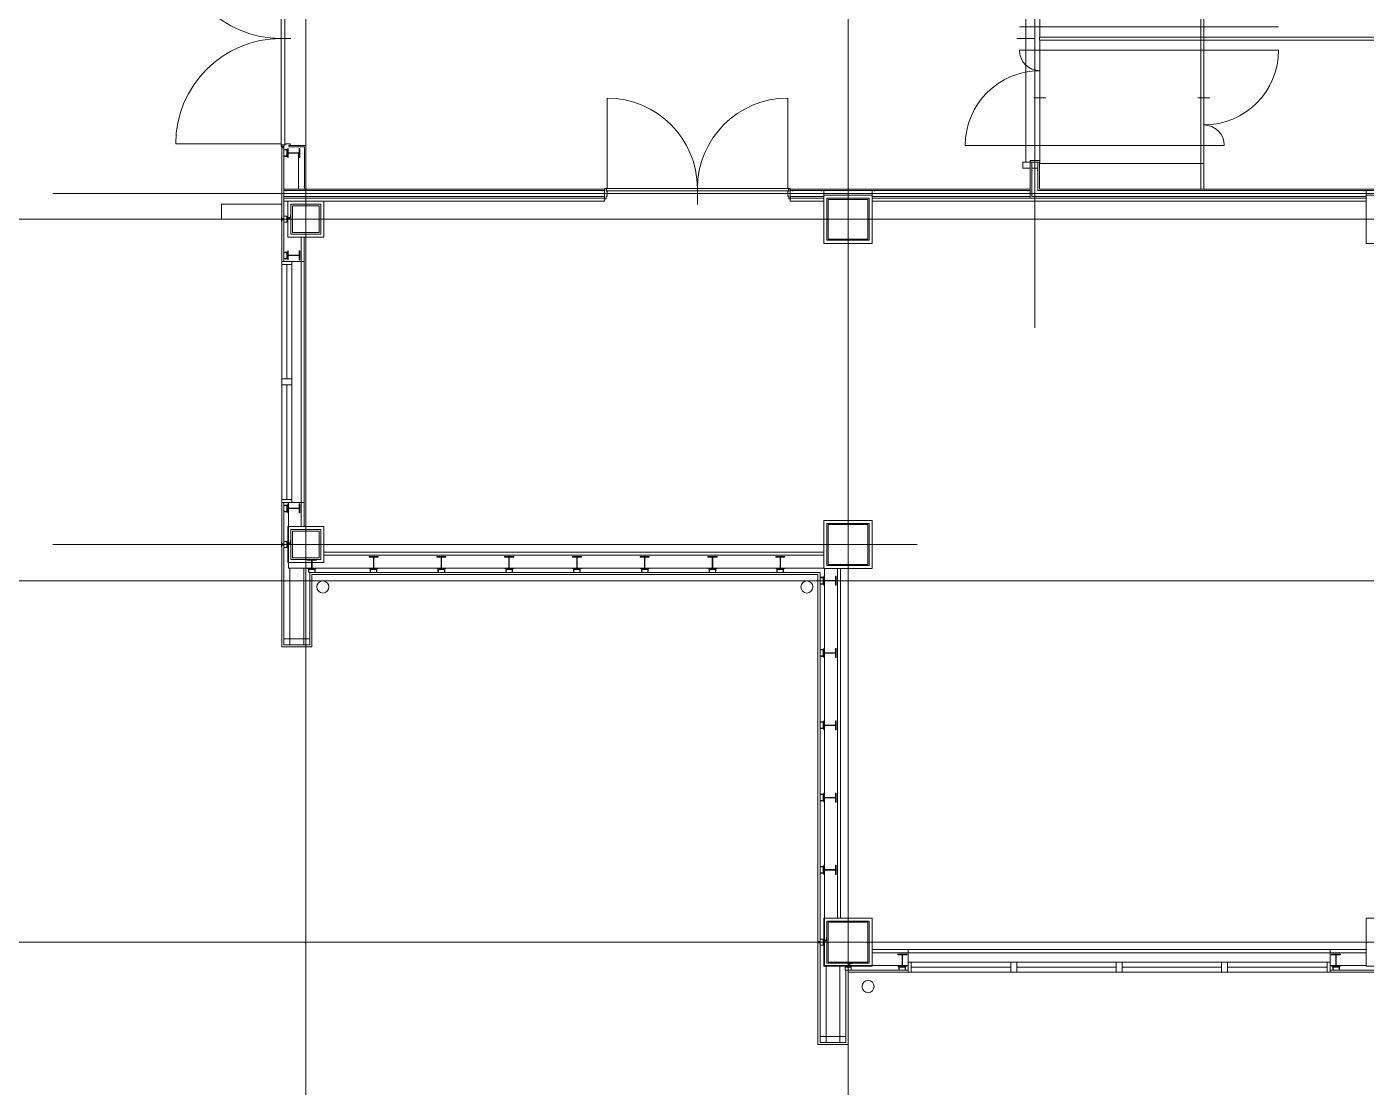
# Model space of a CAD drawing. Extents: x 248377 to 605788, y 154198 to 263202.
# Drawn here: x 269294 to 291526, y 178794 to 196397 of the extents above; entities that cross this region are included whole.
import ezdxf

# ---------------------------------------------------------------- set-up
doc = ezdxf.new("R2010")
doc.units = 0
doc.header["$LTSCALE"] = 5
for name, pattern in [('Data Center Layout_L20$0$CENTER', [2, 1.25, -0.25, 0.25, -0.25]), ('Data Center Layout_L20$0$CENTERK0', [0.65, 0.5, -0.05, 0.05, -0.05]), ('Data Center Layout_L20$0$DOTK2', [0.166, 0.083, -0.083])]:
    doc.linetypes.add(name, pattern=pattern)
for name, color, linetype, lineweight in [('Data Center Layout_L20$0$ARC', 252, 'Continuous', 0), ('Data Center Layout_L20$0$H-SIN', 252, 'Data Center Layout_L20$0$CENTER', 9), ('Data Center Layout_L20$0$K-SIN', 252, 'Data Center Layout_L20$0$CENTER', 9), ('Data Center Layout_L20$0$SUGATA3', 252, 'Continuous', 0)]:
    doc.layers.add(name, color=color, linetype=linetype, lineweight=lineweight)

# ---------------------------------------------------------------- blocks, each defined once
blk = doc.blocks.new('Data Center Layout_L20$0$A$C80dc7663')
at = {"layer": 'Data Center Layout_L20$0$ARC', "linetype": 'Data Center Layout_L20$0$CENTERK0'}
blk.add_line((327890.24, 165095.59), (327890.24, 160995.59), dxfattribs=at)
at = {"layer": 'Data Center Layout_L20$0$ARC', "linetype": 'Continuous'}
for p, q in [((327785.24, 163240.59), (328125.24, 163240.59)), ((328125.24, 163240.59), (330845.24, 163240.59)), ((332085.24, 163240.59), (330845.24, 163240.59)), ((315390.24, 163045.59), (315690.24, 163045.59)), ((327785.24, 162850.59), (328125.24, 162850.59)), ((328125.24, 162850.59), (330845.24, 162850.59)), ((332085.24, 162850.59), (330845.24, 162850.59)), ((328025.24, 162060.59), (328225.24, 162060.59)), ((330745.24, 162060.59), (330945.24, 162060.59)), ((326885.24, 161270.59), (328125.24, 161270.59)), ((328125.24, 161270.59), (330845.24, 161270.59)), ((331185.24, 161270.59), (330845.24, 161270.59)), ((322440.24, 160620.59), (322440.24, 160290.59)), ((315540.24, 152945.59), (316040.24, 152945.59)), ((332940.24, 147545.59), (332940.24, 147870.59)), ((325940.24, 147545.59), (324940.24, 147545.59))]:
    blk.add_line(p, q, dxfattribs=at)
at = {"layer": 'Data Center Layout_L20$0$ARC'}
for p, q in [((328040.24, 163045.59), (327740.24, 163045.59)), ((328115.24, 163070.59), (363365.24, 163070.59)), ((328115.24, 163070.59), (328115.24, 163020.59)), ((328115.24, 163020.59), (363315.24, 163020.59)), ((320940.24, 162055.59), (320940.24, 160555.59)), ((323940.24, 162055.59), (323940.24, 160555.59)), ((313780.24, 161295.59), (315530.24, 161295.59)), ((315540.24, 159345.59), (315540.24, 161250.59)), ((315575.24, 159345.59), (315575.24, 161250.59)), ((315650.24, 161270.59), (315940.24, 161270.59)), ((315650.24, 161248.59), (315918.24, 161248.59)), ((315918.24, 160545.59), (315918.24, 161248.59)), ((315940.24, 160545.59), (315940.24, 161270.59)), ((327965.24, 160995.59), (327965.24, 160395.59)), ((327990.24, 160995.59), (327990.24, 160420.59)), ((328090.24, 160995.59), (328090.24, 160520.59)), ((328115.24, 160995.59), (328115.24, 160545.59)), ((320900.24, 160545.59), (315575.24, 160545.59)), ((320900.24, 160520.59), (315575.24, 160520.59)), ((327965.24, 160545.59), (323980.24, 160545.59)), ((327965.24, 160520.59), (323980.24, 160520.59)), ((334565.24, 160520.59), (328090.24, 160520.59)), ((334590.24, 160545.59), (328115.24, 160545.59)), ((320900.24, 160420.59), (315575.24, 160420.59)), ((320900.24, 160395.59), (315575.24, 160395.59)), ((320900.24, 160345.59), (315575.24, 160345.59)), ((320900.24, 160395.59), (320900.24, 160345.59)), ((324540.24, 160420.59), (323980.24, 160420.59)), ((324540.24, 160395.59), (323980.24, 160395.59)), ((323980.24, 160395.59), (323980.24, 160345.59)), ((324540.24, 160345.59), (323980.24, 160345.59)), ((327965.24, 160420.59), (325340.24, 160420.59)), ((327965.24, 160395.59), (325340.24, 160395.59)), ((333540.24, 160345.59), (325340.24, 160345.59)), ((333540.24, 160395.59), (327965.24, 160395.59)), ((333540.24, 160420.59), (327990.24, 160420.59)), ((315865.24, 159345.59), (315865.24, 159745.59)), ((315915.24, 159345.59), (315915.24, 159745.59)), ((315540.24, 155345.59), (315540.24, 159345.59)), ((315865.24, 159345.59), (315540.24, 159345.59)), ((315710.24, 159345.59), (315540.24, 159345.59)), ((315710.24, 159295.59), (315540.24, 159295.59)), ((315625.24, 159295.59), (315625.24, 157395.59)), ((315710.24, 159345.59), (315710.24, 155345.59)), ((315865.24, 155345.59), (315865.24, 159345.59)), ((315865.24, 159345.59), (315915.24, 159345.59)), ((315540.24, 157395.59), (315710.24, 157395.59)), ((315540.24, 157295.59), (315710.24, 157295.59)), ((315625.24, 157295.59), (315625.24, 155395.59)), ((315540.24, 155395.59), (315710.24, 155395.59)), ((315540.24, 155345.59), (315710.24, 155345.59)), ((315865.24, 155345.59), (315540.24, 155345.59)), ((315540.24, 152945.59), (315540.24, 155345.59)), ((315575.24, 152980.59), (315575.24, 155345.59)), ((315865.24, 155345.59), (315915.24, 155345.59)), ((315865.24, 155345.59), (315865.24, 154945.59)), ((315915.24, 155345.59), (315915.24, 154945.59)), ((316240.24, 154520.59), (324540.24, 154520.59)), ((316240.24, 154470.59), (324540.24, 154470.59)), ((324475.24, 154180.59), (316005.24, 154180.59)), ((316005.24, 152980.59), (316005.24, 154180.59)), ((324440.24, 154145.59), (316040.24, 154145.59)), ((316040.24, 154145.59), (316040.24, 152945.59)), ((316040.24, 152945.59), (316040.24, 154145.59)), ((324440.24, 154145.59), (316648.35, 154145.59)), ((324440.24, 146345.59), (324440.24, 154145.59)), ((324475.24, 146380.59), (324475.24, 154180.59)), ((324765.24, 148445.59), (324765.24, 154245.59)), ((324815.24, 148445.59), (324815.24, 154245.59)), ((315575.24, 152980.59), (316005.24, 152980.59)), ((325940.24, 147920.59), (325340.24, 147920.59)), ((325340.24, 147870.59), (325940.24, 147870.59)), ((325940.24, 147870.59), (325940.24, 147920.59)), ((325940.24, 147870.59), (325940.24, 147545.59)), ((325940.24, 147870.59), (332940.24, 147870.59)), ((332940.24, 147920.59), (333540.24, 147920.59)), ((332940.24, 147920.59), (332940.24, 147870.59)), ((332940.24, 147870.59), (333540.24, 147870.59)), ((325940.24, 147715.59), (332940.24, 147715.59)), ((325940.24, 147545.59), (325940.24, 147715.59)), ((325990.24, 147545.59), (325990.24, 147715.59)), ((325990.24, 147630.59), (327640.24, 147630.59)), ((327640.24, 147715.59), (327640.24, 147545.59)), ((327740.24, 147715.59), (327740.24, 147545.59)), ((327740.24, 147630.59), (329390.24, 147630.59)), ((329390.24, 147715.59), (329390.24, 147545.59)), ((329490.24, 147715.59), (329490.24, 147545.59)), ((329490.24, 147630.59), (331140.24, 147630.59)), ((331140.24, 147715.59), (331140.24, 147545.59)), ((331240.24, 147715.59), (331240.24, 147545.59)), ((331240.24, 147630.59), (332890.24, 147630.59)), ((332890.24, 147545.59), (332890.24, 147715.59)), ((332940.24, 147545.59), (332940.24, 147715.59)), ((324905.24, 146380.59), (324905.24, 147580.59)), ((324940.24, 146345.59), (324940.24, 147545.59)), ((332940.24, 147545.59), (325940.24, 147545.59)), ((345575.24, 147580.59), (332940.24, 147580.59)), ((345540.24, 147545.59), (332940.24, 147545.59)), ((324940.24, 146345.59), (324440.24, 146345.59)), ((324905.24, 146380.59), (324475.24, 146380.59))]:
    blk.add_line(p, q, dxfattribs=at)
at = {"layer": 'Data Center Layout_L20$0$ARC', "linetype": 'Data Center Layout_L20$0$DOTK2'}
for points in [[(328115.24, 165120.59), (330845.24, 165120.59), (330845.24, 160545.59)], [(328115.24, 165070.59), (330795.24, 165070.59), (330795.24, 160545.59)]]:
    blk.add_lwpolyline(points, dxfattribs=at)
at = {"layer": 'Data Center Layout_L20$0$ARC', "flags": 128}
for points in [[(328125.24, 163070.59), (330845.24, 163070.59), (330845.24, 165120.59), (328125.24, 165120.59), (328125.24, 163070.59)], [(328125.24, 163020.59), (330845.24, 163020.59), (330845.24, 160970.59), (328125.24, 160970.59), (328125.24, 163020.59)]]:
    blk.add_lwpolyline(points, close=True, dxfattribs=at)
at = {"layer": 'Data Center Layout_L20$0$ARC'}
for points in [[(315530.24, 164810.59), (315530.24, 163045.59), (315590.24, 163045.59), (315590.24, 164810.59)], [(315530.24, 161280.59), (315530.24, 163045.59), (315590.24, 163045.59), (315590.24, 161280.59)], [(315625.24, 161095.59), (315625.24, 161195.59), (315575.24, 161195.59), (315575.24, 161095.59)], [(315590.24, 161201.59), (315640.24, 161201.59), (315640.24, 161151.59), (315634.24, 161151.59), (315634.24, 161195.59), (315590.24, 161195.59)], [(315640.24, 161070.59), (315640.24, 161220.59), (315649.24, 161220.59), (315649.24, 161148.59), (315831.24, 161148.59), (315831.24, 161220.59), (315840.24, 161220.59), (315840.24, 161070.59), (315831.24, 161070.59), (315831.24, 161142.59), (315649.24, 161142.59), (315649.24, 161070.59)], [(315590.24, 161089.59), (315640.24, 161089.59), (315640.24, 161139.59), (315634.24, 161139.59), (315634.24, 161095.59), (315590.24, 161095.59)], [(327965.24, 160995.59), (327840.24, 160995.59), (327840.24, 160895.59), (327965.24, 160895.59)], [(327990.24, 160995.59), (328090.24, 160995.59), (328090.24, 160895.59), (327990.24, 160895.59)], [(330795.24, 160545.59), (330845.24, 160545.59), (330845.24, 160970.59), (330795.24, 160970.59)], [(320930.24, 160555.59), (323950.24, 160555.59), (323950.24, 160515.59), (320930.24, 160515.59)], [(315640.24, 160345.59), (316240.24, 160345.59), (316240.24, 159745.59), (315640.24, 159745.59)], [(315690.24, 159795.59), (315690.24, 160295.59), (316190.24, 160295.59), (316190.24, 159795.59)], [(324540.24, 160445.59), (325340.24, 160445.59), (325340.24, 159645.59), (324540.24, 159645.59)], [(324540.24, 160445.59), (325340.24, 160445.59), (325340.24, 159645.59), (324540.24, 159645.59)], [(324590.24, 159695.59), (324590.24, 160395.59), (325290.24, 160395.59), (325290.24, 159695.59)], [(324610.24, 159715.59), (324610.24, 160375.59), (325270.24, 160375.59), (325270.24, 159715.59)], [(333540.24, 160445.59), (334340.24, 160445.59), (334340.24, 159645.59), (333540.24, 159645.59)], [(315625.24, 159995.59), (315625.24, 160095.59), (315575.24, 160095.59), (315575.24, 159995.59)], [(315625.24, 160020.59), (315625.24, 160070.59), (315675.24, 160070.59), (315675.24, 160064.59), (315631.24, 160064.59), (315631.24, 160020.59)], [(315640.24, 160070.59), (315690.24, 160070.59), (315690.24, 160120.59), (315684.24, 160120.59), (315684.24, 160076.59), (315640.24, 160076.59)], [(315720.24, 159825.59), (315720.24, 160265.59), (316160.24, 160265.59), (316160.24, 159825.59)], [(315540.24, 160035.59), (315540.24, 160055.59), (315575.24, 160055.59), (315575.24, 160035.59)], [(315625.24, 159395.59), (315625.24, 159495.59), (315575.24, 159495.59), (315575.24, 159395.59)], [(315590.24, 159501.59), (315640.24, 159501.59), (315640.24, 159451.59), (315634.24, 159451.59), (315634.24, 159495.59), (315590.24, 159495.59)], [(315590.24, 159389.59), (315640.24, 159389.59), (315640.24, 159439.59), (315634.24, 159439.59), (315634.24, 159395.59), (315590.24, 159395.59)], [(315640.24, 159370.59), (315640.24, 159520.59), (315649.24, 159520.59), (315649.24, 159448.59), (315831.24, 159448.59), (315831.24, 159520.59), (315840.24, 159520.59), (315840.24, 159370.59), (315831.24, 159370.59), (315831.24, 159442.59), (315649.24, 159442.59), (315649.24, 159370.59)], [(315625.24, 155295.59), (315625.24, 155195.59), (315575.24, 155195.59), (315575.24, 155295.59)], [(315590.24, 155301.59), (315640.24, 155301.59), (315640.24, 155251.59), (315634.24, 155251.59), (315634.24, 155295.59), (315590.24, 155295.59)], [(315590.24, 155189.59), (315640.24, 155189.59), (315640.24, 155239.59), (315634.24, 155239.59), (315634.24, 155195.59), (315590.24, 155195.59)], [(315640.24, 155320.59), (315640.24, 155170.59), (315649.24, 155170.59), (315649.24, 155242.59), (315831.24, 155242.59), (315831.24, 155170.59), (315840.24, 155170.59), (315840.24, 155320.59), (315831.24, 155320.59), (315831.24, 155248.59), (315649.24, 155248.59), (315649.24, 155320.59)], [(324540.24, 155045.59), (325340.24, 155045.59), (325340.24, 154245.59), (324540.24, 154245.59)], [(324590.24, 154295.59), (324590.24, 154995.59), (325290.24, 154995.59), (325290.24, 154295.59)], [(324610.24, 154315.59), (324610.24, 154975.59), (325270.24, 154975.59), (325270.24, 154315.59)], [(315640.24, 154945.59), (316240.24, 154945.59), (316240.24, 154345.59), (315640.24, 154345.59)], [(315690.24, 154395.59), (315690.24, 154895.59), (316190.24, 154895.59), (316190.24, 154395.59)], [(315720.24, 154425.59), (315720.24, 154865.59), (316160.24, 154865.59), (316160.24, 154425.59)], [(315540.24, 154635.59), (315540.24, 154655.59), (315575.24, 154655.59), (315575.24, 154635.59)], [(315625.24, 154595.59), (315625.24, 154695.59), (315575.24, 154695.59), (315575.24, 154595.59)], [(315625.24, 154620.59), (315625.24, 154670.59), (315675.24, 154670.59), (315675.24, 154664.59), (315631.24, 154664.59), (315631.24, 154620.59)], [(315640.24, 154670.59), (315690.24, 154670.59), (315690.24, 154720.59), (315684.24, 154720.59), (315684.24, 154676.59), (315640.24, 154676.59)], [(315965.24, 154245.59), (316115.24, 154245.59), (316115.24, 154254.59), (316043.24, 154254.59), (316043.24, 154386.59), (316115.24, 154386.59), (316115.24, 154395.59), (315965.24, 154395.59), (315965.24, 154386.59), (316037.24, 154386.59), (316037.24, 154254.59), (315965.24, 154254.59)], [(316990.24, 154245.59), (317140.24, 154245.59), (317140.24, 154254.59), (317068.24, 154254.59), (317068.24, 154436.59), (317140.24, 154436.59), (317140.24, 154445.59), (316990.24, 154445.59), (316990.24, 154436.59), (317062.24, 154436.59), (317062.24, 154254.59), (316990.24, 154254.59)], [(318115.24, 154245.59), (318265.24, 154245.59), (318265.24, 154254.59), (318193.24, 154254.59), (318193.24, 154436.59), (318265.24, 154436.59), (318265.24, 154445.59), (318115.24, 154445.59), (318115.24, 154436.59), (318187.24, 154436.59), (318187.24, 154254.59), (318115.24, 154254.59)], [(319240.24, 154245.59), (319390.24, 154245.59), (319390.24, 154254.59), (319318.24, 154254.59), (319318.24, 154436.59), (319390.24, 154436.59), (319390.24, 154445.59), (319240.24, 154445.59), (319240.24, 154436.59), (319312.24, 154436.59), (319312.24, 154254.59), (319240.24, 154254.59)], [(320365.24, 154245.59), (320515.24, 154245.59), (320515.24, 154254.59), (320443.24, 154254.59), (320443.24, 154436.59), (320515.24, 154436.59), (320515.24, 154445.59), (320365.24, 154445.59), (320365.24, 154436.59), (320437.24, 154436.59), (320437.24, 154254.59), (320365.24, 154254.59)], [(321490.24, 154245.59), (321640.24, 154245.59), (321640.24, 154254.59), (321568.24, 154254.59), (321568.24, 154436.59), (321640.24, 154436.59), (321640.24, 154445.59), (321490.24, 154445.59), (321490.24, 154436.59), (321562.24, 154436.59), (321562.24, 154254.59), (321490.24, 154254.59)], [(322615.24, 154245.59), (322765.24, 154245.59), (322765.24, 154254.59), (322693.24, 154254.59), (322693.24, 154436.59), (322765.24, 154436.59), (322765.24, 154445.59), (322615.24, 154445.59), (322615.24, 154436.59), (322687.24, 154436.59), (322687.24, 154254.59), (322615.24, 154254.59)], [(323740.24, 154245.59), (323890.24, 154245.59), (323890.24, 154254.59), (323818.24, 154254.59), (323818.24, 154436.59), (323890.24, 154436.59), (323890.24, 154445.59), (323740.24, 154445.59), (323740.24, 154436.59), (323812.24, 154436.59), (323812.24, 154254.59), (323740.24, 154254.59)], [(315984.24, 154195.59), (315984.24, 154245.59), (316034.24, 154245.59), (316034.24, 154239.59), (315990.24, 154239.59), (315990.24, 154195.59)], [(315990.24, 154230.59), (316090.24, 154230.59), (316090.24, 154180.59), (315990.24, 154180.59)], [(316096.24, 154195.59), (316096.24, 154245.59), (316046.24, 154245.59), (316046.24, 154239.59), (316090.24, 154239.59), (316090.24, 154195.59)], [(317009.24, 154195.59), (317009.24, 154245.59), (317059.24, 154245.59), (317059.24, 154239.59), (317015.24, 154239.59), (317015.24, 154195.59)], [(317015.24, 154230.59), (317115.24, 154230.59), (317115.24, 154180.59), (317015.24, 154180.59)], [(317121.24, 154195.59), (317121.24, 154245.59), (317071.24, 154245.59), (317071.24, 154239.59), (317115.24, 154239.59), (317115.24, 154195.59)], [(318134.24, 154195.59), (318134.24, 154245.59), (318184.24, 154245.59), (318184.24, 154239.59), (318140.24, 154239.59), (318140.24, 154195.59)], [(318140.24, 154230.59), (318240.24, 154230.59), (318240.24, 154180.59), (318140.24, 154180.59)], [(318246.24, 154195.59), (318246.24, 154245.59), (318196.24, 154245.59), (318196.24, 154239.59), (318240.24, 154239.59), (318240.24, 154195.59)], [(319259.24, 154195.59), (319259.24, 154245.59), (319309.24, 154245.59), (319309.24, 154239.59), (319265.24, 154239.59), (319265.24, 154195.59)], [(319265.24, 154230.59), (319365.24, 154230.59), (319365.24, 154180.59), (319265.24, 154180.59)], [(319371.24, 154195.59), (319371.24, 154245.59), (319321.24, 154245.59), (319321.24, 154239.59), (319365.24, 154239.59), (319365.24, 154195.59)], [(320384.24, 154195.59), (320384.24, 154245.59), (320434.24, 154245.59), (320434.24, 154239.59), (320390.24, 154239.59), (320390.24, 154195.59)], [(320390.24, 154230.59), (320490.24, 154230.59), (320490.24, 154180.59), (320390.24, 154180.59)], [(320496.24, 154195.59), (320496.24, 154245.59), (320446.24, 154245.59), (320446.24, 154239.59), (320490.24, 154239.59), (320490.24, 154195.59)], [(321509.24, 154195.59), (321509.24, 154245.59), (321559.24, 154245.59), (321559.24, 154239.59), (321515.24, 154239.59), (321515.24, 154195.59)], [(321515.24, 154230.59), (321615.24, 154230.59), (321615.24, 154180.59), (321515.24, 154180.59)], [(321621.24, 154195.59), (321621.24, 154245.59), (321571.24, 154245.59), (321571.24, 154239.59), (321615.24, 154239.59), (321615.24, 154195.59)], [(322634.24, 154195.59), (322634.24, 154245.59), (322684.24, 154245.59), (322684.24, 154239.59), (322640.24, 154239.59), (322640.24, 154195.59)], [(322640.24, 154230.59), (322740.24, 154230.59), (322740.24, 154180.59), (322640.24, 154180.59)], [(322746.24, 154195.59), (322746.24, 154245.59), (322696.24, 154245.59), (322696.24, 154239.59), (322740.24, 154239.59), (322740.24, 154195.59)], [(323759.24, 154195.59), (323759.24, 154245.59), (323809.24, 154245.59), (323809.24, 154239.59), (323765.24, 154239.59), (323765.24, 154195.59)], [(323765.24, 154230.59), (323865.24, 154230.59), (323865.24, 154180.59), (323765.24, 154180.59)], [(323871.24, 154195.59), (323871.24, 154245.59), (323821.24, 154245.59), (323821.24, 154239.59), (323865.24, 154239.59), (323865.24, 154195.59)], [(324525.24, 153995.59), (324525.24, 154095.59), (324475.24, 154095.59), (324475.24, 153995.59)], [(324490.24, 154101.59), (324540.24, 154101.59), (324540.24, 154051.59), (324534.24, 154051.59), (324534.24, 154095.59), (324490.24, 154095.59)], [(324540.24, 153970.59), (324540.24, 154120.59), (324549.24, 154120.59), (324549.24, 154048.59), (324731.24, 154048.59), (324731.24, 154120.59), (324740.24, 154120.59), (324740.24, 153970.59), (324731.24, 153970.59), (324731.24, 154042.59), (324549.24, 154042.59), (324549.24, 153970.59)], [(324490.24, 153989.59), (324540.24, 153989.59), (324540.24, 154039.59), (324534.24, 154039.59), (324534.24, 153995.59), (324490.24, 153995.59)], [(315575.24, 152980.59), (315675.24, 152980.59), (315675.24, 153080.59), (315575.24, 153080.59)], [(316005.24, 152980.59), (315905.24, 152980.59), (315905.24, 153080.59), (316005.24, 153080.59)], [(324525.24, 152795.59), (324525.24, 152895.59), (324475.24, 152895.59), (324475.24, 152795.59)], [(324490.24, 152901.59), (324540.24, 152901.59), (324540.24, 152851.59), (324534.24, 152851.59), (324534.24, 152895.59), (324490.24, 152895.59)], [(324490.24, 152789.59), (324540.24, 152789.59), (324540.24, 152839.59), (324534.24, 152839.59), (324534.24, 152795.59), (324490.24, 152795.59)], [(324540.24, 152770.59), (324540.24, 152920.59), (324549.24, 152920.59), (324549.24, 152848.59), (324731.24, 152848.59), (324731.24, 152920.59), (324740.24, 152920.59), (324740.24, 152770.59), (324731.24, 152770.59), (324731.24, 152842.59), (324549.24, 152842.59), (324549.24, 152770.59)], [(324525.24, 151595.59), (324525.24, 151695.59), (324475.24, 151695.59), (324475.24, 151595.59)], [(324490.24, 151701.59), (324540.24, 151701.59), (324540.24, 151651.59), (324534.24, 151651.59), (324534.24, 151695.59), (324490.24, 151695.59)], [(324490.24, 151589.59), (324540.24, 151589.59), (324540.24, 151639.59), (324534.24, 151639.59), (324534.24, 151595.59), (324490.24, 151595.59)], [(324540.24, 151570.59), (324540.24, 151720.59), (324549.24, 151720.59), (324549.24, 151648.59), (324731.24, 151648.59), (324731.24, 151720.59), (324740.24, 151720.59), (324740.24, 151570.59), (324731.24, 151570.59), (324731.24, 151642.59), (324549.24, 151642.59), (324549.24, 151570.59)], [(324540.24, 150370.59), (324540.24, 150520.59), (324549.24, 150520.59), (324549.24, 150448.59), (324731.24, 150448.59), (324731.24, 150520.59), (324740.24, 150520.59), (324740.24, 150370.59), (324731.24, 150370.59), (324731.24, 150442.59), (324549.24, 150442.59), (324549.24, 150370.59)], [(324525.24, 150395.59), (324525.24, 150495.59), (324475.24, 150495.59), (324475.24, 150395.59)], [(324490.24, 150501.59), (324540.24, 150501.59), (324540.24, 150451.59), (324534.24, 150451.59), (324534.24, 150495.59), (324490.24, 150495.59)], [(324490.24, 150389.59), (324540.24, 150389.59), (324540.24, 150439.59), (324534.24, 150439.59), (324534.24, 150395.59), (324490.24, 150395.59)], [(324525.24, 149195.59), (324525.24, 149295.59), (324475.24, 149295.59), (324475.24, 149195.59)], [(324490.24, 149301.59), (324540.24, 149301.59), (324540.24, 149251.59), (324534.24, 149251.59), (324534.24, 149295.59), (324490.24, 149295.59)], [(324490.24, 149189.59), (324540.24, 149189.59), (324540.24, 149239.59), (324534.24, 149239.59), (324534.24, 149195.59), (324490.24, 149195.59)], [(324540.24, 149170.59), (324540.24, 149320.59), (324549.24, 149320.59), (324549.24, 149248.59), (324731.24, 149248.59), (324731.24, 149320.59), (324740.24, 149320.59), (324740.24, 149170.59), (324731.24, 149170.59), (324731.24, 149242.59), (324549.24, 149242.59), (324549.24, 149170.59)], [(324540.24, 148445.59), (325340.24, 148445.59), (325340.24, 147645.59), (324540.24, 147645.59)], [(324590.24, 147695.59), (324590.24, 148395.59), (325290.24, 148395.59), (325290.24, 147695.59)], [(324610.24, 147715.59), (324610.24, 148375.59), (325270.24, 148375.59), (325270.24, 147715.59)], [(333540.24, 148445.59), (334340.24, 148445.59), (334340.24, 147645.59), (333540.24, 147645.59)], [(324525.24, 147995.59), (324525.24, 148095.59), (324475.24, 148095.59), (324475.24, 147995.59)], [(324525.24, 148020.59), (324525.24, 148070.59), (324575.24, 148070.59), (324575.24, 148064.59), (324531.24, 148064.59), (324531.24, 148020.59)], [(324540.24, 148070.59), (324590.24, 148070.59), (324590.24, 148120.59), (324584.24, 148120.59), (324584.24, 148076.59), (324540.24, 148076.59)], [(324440.24, 148035.59), (324440.24, 148055.59), (324475.24, 148055.59), (324475.24, 148035.59)], [(325915.24, 147645.59), (325765.24, 147645.59), (325765.24, 147654.59), (325837.24, 147654.59), (325837.24, 147836.59), (325765.24, 147836.59), (325765.24, 147845.59), (325915.24, 147845.59), (325915.24, 147836.59), (325843.24, 147836.59), (325843.24, 147654.59), (325915.24, 147654.59)], [(332965.24, 147645.59), (333115.24, 147645.59), (333115.24, 147654.59), (333043.24, 147654.59), (333043.24, 147836.59), (333115.24, 147836.59), (333115.24, 147845.59), (332965.24, 147845.59), (332965.24, 147836.59), (333037.24, 147836.59), (333037.24, 147654.59), (332965.24, 147654.59)], [(324890.24, 147630.59), (324990.24, 147630.59), (324990.24, 147580.59), (324890.24, 147580.59)], [(324915.24, 147630.59), (324965.24, 147630.59), (324965.24, 147680.59), (324959.24, 147680.59), (324959.24, 147636.59), (324915.24, 147636.59)], [(324965.24, 147645.59), (324965.24, 147695.59), (325015.24, 147695.59), (325015.24, 147689.59), (324971.24, 147689.59), (324971.24, 147645.59)], [(325784.24, 147595.59), (325784.24, 147645.59), (325834.24, 147645.59), (325834.24, 147639.59), (325790.24, 147639.59), (325790.24, 147595.59)], [(325890.24, 147630.59), (325790.24, 147630.59), (325790.24, 147580.59), (325890.24, 147580.59)], [(325896.24, 147595.59), (325896.24, 147645.59), (325846.24, 147645.59), (325846.24, 147639.59), (325890.24, 147639.59), (325890.24, 147595.59)], [(332984.24, 147595.59), (332984.24, 147645.59), (333034.24, 147645.59), (333034.24, 147639.59), (332990.24, 147639.59), (332990.24, 147595.59)], [(332990.24, 147630.59), (333090.24, 147630.59), (333090.24, 147580.59), (332990.24, 147580.59)], [(333096.24, 147595.59), (333096.24, 147645.59), (333046.24, 147645.59), (333046.24, 147639.59), (333090.24, 147639.59), (333090.24, 147595.59)], [(324475.24, 146380.59), (324575.24, 146380.59), (324575.24, 146480.59), (324475.24, 146480.59)], [(324905.24, 146380.59), (324805.24, 146380.59), (324805.24, 146480.59), (324905.24, 146480.59)]]:
    blk.add_lwpolyline(points, close=True, dxfattribs=at)
for points in [[(315555.24, 161250.59), (315530.24, 161250.59), (315530.24, 161275.59), (315595.24, 161275.59), (315595.24, 161295.59), (315680.24, 161295.59), (315680.24, 161270.59), (315655.24, 161270.59)], [(315555.24, 161250.59), (315575.24, 161230.59), (315575.24, 161250.59), (315555.24, 161250.59), (315555.24, 161230.59), (315575.24, 161230.59)], [(328100.24, 160995.59), (328125.24, 160995.59), (328125.24, 161020.59), (327965.24, 161020.59), (327965.24, 160995.59), (327990.24, 160995.59)], [(328080.24, 160855.59), (328090.24, 160855.59), (328090.24, 160895.59), (327990.24, 160895.59), (327990.24, 160855.59), (328000.24, 160855.59)], [(315615.24, 160430.59), (315615.24, 160420.59), (315575.24, 160420.59), (315575.24, 160520.59), (315615.24, 160520.59), (315615.24, 160510.59)], [(315908.24, 160585.59), (315918.24, 160585.59), (315918.24, 160545.59), (315818.24, 160545.59), (315818.24, 160585.59), (315828.24, 160585.59)], [(320860.24, 160430.59), (320860.24, 160420.59), (320900.24, 160420.59), (320900.24, 160520.59), (320860.24, 160520.59), (320860.24, 160510.59)], [(320900.24, 160530.59), (320900.24, 160555.59), (320925.24, 160555.59), (320925.24, 160510.59), (320940.24, 160510.59), (320940.24, 160430.59), (320925.24, 160430.59), (320925.24, 160385.59), (320900.24, 160385.59), (320900.24, 160410.59)], [(323980.24, 160530.59), (323980.24, 160555.59), (323955.24, 160555.59), (323955.24, 160510.59), (323940.24, 160510.59), (323940.24, 160430.59), (323955.24, 160430.59), (323955.24, 160385.59), (323980.24, 160385.59), (323980.24, 160410.59)], [(324020.24, 160430.59), (324020.24, 160420.59), (323980.24, 160420.59), (323980.24, 160520.59), (324020.24, 160520.59), (324020.24, 160510.59)], [(324500.24, 160430.59), (324500.24, 160420.59), (324540.24, 160420.59), (324540.24, 160520.59), (324500.24, 160520.59), (324500.24, 160510.59)], [(325380.24, 160430.59), (325380.24, 160420.59), (325340.24, 160420.59), (325340.24, 160520.59), (325380.24, 160520.59), (325380.24, 160510.59)], [(327925.24, 160430.59), (327925.24, 160420.59), (327965.24, 160420.59), (327965.24, 160520.59), (327925.24, 160520.59), (327925.24, 160510.59)], [(333500.24, 160430.59), (333500.24, 160420.59), (333540.24, 160420.59), (333540.24, 160520.59), (333500.24, 160520.59), (333500.24, 160510.59)], [(315538.24, 160008.09), (315538.24, 160038.09), (315554.24, 160038.09), (315554.24, 160053.09), (315538.24, 160053.09), (315538.24, 160083.09)], [(315538.24, 154608.09), (315538.24, 154638.09), (315554.24, 154638.09), (315554.24, 154653.09), (315538.24, 154653.09), (315538.24, 154683.09)], [(324438.24, 148008.09), (324438.24, 148038.09), (324454.24, 148038.09), (324454.24, 148053.09), (324438.24, 148053.09), (324438.24, 148083.09)], [(325940.24, 147580.59), (324905.24, 147580.59)], [(325940.24, 147545.59), (324940.24, 147545.59)]]:
    blk.add_lwpolyline(points, dxfattribs=at)
blk.add_lwpolyline([(315540.24, 161250.59), (315555.24, 161250.59), (315555.24, 161230.59), (315540.24, 161230.59, 0.29445667)], format="xyb", close=True, dxfattribs=at)
at = {"layer": 'Data Center Layout_L20$0$ARC', "linetype": 'Continuous'}
blk.add_lwpolyline([(315540.24, 160295.59), (314540.24, 160295.59), (314540.24, 160045.59), (315540.24, 160045.59)], close=True, dxfattribs=at)
at = {"layer": 'Data Center Layout_L20$0$ARC'}
for centre in [(316222.83, 153941.05), (324257.65, 153941.05), (325272.83, 147309.34)]:
    blk.add_circle(centre, 100, dxfattribs=at)
for centre, radius, start, end in [((315530.24, 164795.59), 1750, 180, 270), ((315530.24, 161295.59), 1750, 90, 180), ((320940.24, 160555.59), 1500, 0, 90), ((323940.24, 160555.59), 1500, 90, 180)]:
    blk.add_arc(centre, radius, start, end, dxfattribs=at)
at = {"layer": 'Data Center Layout_L20$0$ARC', "linetype": 'Continuous'}
for centre, radius, start, end in [((328125.24, 162850.59), 340, 180, 270), ((330845.24, 162850.59), 1240, 270, 0), ((328125.24, 161270.59), 1240, 90, 180), ((330845.24, 161270.59), 340, 0, 90)]:
    blk.add_arc(centre, radius, start, end, dxfattribs=at)
at = {"layer": 'Data Center Layout_L20$0$H-SIN'}
for p, q in [((315940.24, 124521.53), (315940.24, 230045.59)), ((324940.24, 124521.53), (324940.24, 230045.59)), ((294307.41, 160045.59), (588940.24, 160045.59)), ((294307.41, 154045.59), (588940.24, 154045.59)), ((294307.41, 148045.59), (588940.24, 148045.59))]:
    blk.add_line(p, q, dxfattribs=at)
at = {"layer": 'Data Center Layout_L20$0$K-SIN'}
for p, q in [((328040.24, 158245.59), (328040.24, 185664.07)), ((335218.24, 160470.59), (311740.24, 160470.59)), ((311740.24, 154645.59), (326090.24, 154645.59))]:
    blk.add_line(p, q, dxfattribs=at)
at = {"layer": 'Data Center Layout_L20$0$SUGATA3'}
for p, q in [((315650.24, 161148.59), (315818.24, 161148.59)), ((315818.24, 160545.59), (315818.24, 161148.59)), ((315915.24, 155345.59), (315915.24, 159345.59)), ((315650.24, 154255.59), (315650.24, 155345.59)), ((324550.24, 154255.59), (315650.24, 154255.59)), ((315675.24, 152980.59), (315675.24, 154255.59)), ((315905.24, 152980.59), (315905.24, 154255.59)), ((316005.24, 153080.59), (315575.24, 153080.59)), ((325940.24, 147920.59), (332940.24, 147920.59)), ((324575.24, 146380.59), (324575.24, 147645.59)), ((324805.24, 146380.59), (324805.24, 147645.59)), ((324905.24, 146480.59), (324475.24, 146480.59))]:
    blk.add_line(p, q, dxfattribs=at)
for points in [[(325940.24, 147655.59), (324550.24, 147655.59), (324550.24, 154255.59)], [(333540.24, 147655.59), (332940.24, 147655.59)]]:
    blk.add_lwpolyline(points, dxfattribs=at)
blk = doc.blocks.new('Data Center Layout_L20')
blk.add_blockref('Data Center Layout_L20$0$A$C80dc7663', (-42015, 33157))

msp = doc.modelspace()

# ---------------------------------------------------------------- block references
msp.add_blockref('Data Center Layout_L20', (0, 0))

doc.saveas('drawing.dxf')
